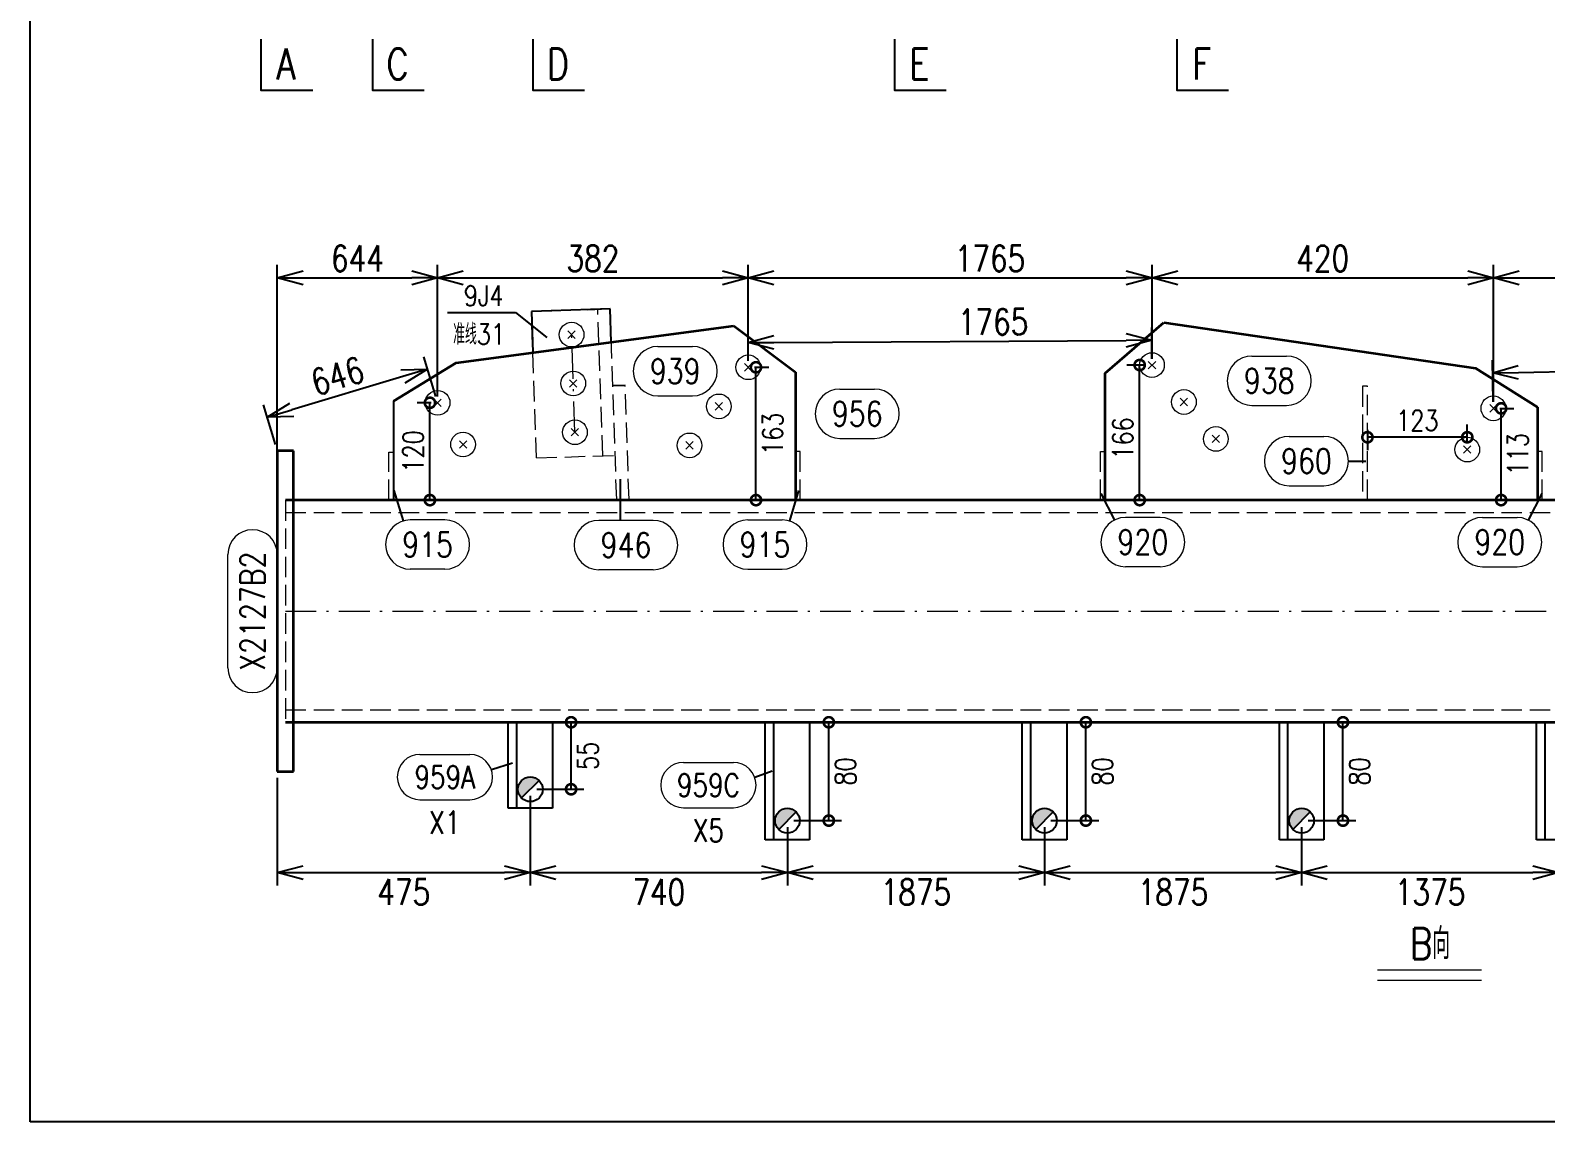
# Model space of a CAD drawing. Extents: x 1310 to 15542, y -76 to 8381.
# Drawn here: x 1516.4 to 1663.8, y 183.9 to 290 of the extents above; entities that cross this region are included whole.
import ezdxf
from ezdxf.enums import TextEntityAlignment as Align

# ---------------------------------------------------------------- set-up
doc = ezdxf.new("R2010")
doc.units = 0
doc.header["$MEASUREMENT"] = 0
doc.linetypes.add('一点画线', pattern=[5.2, 3, -1, 0.2, -1])
doc.linetypes.add('虚线', pattern=[2.75, 2, -0.75])
doc.layers.get('0').update_dxf_attribs({"linetype": 'CONTINUOUS', "lineweight": 25})
doc.layers.get('Defpoints').update_dxf_attribs({"linetype": 'CONTINUOUS'})
doc.layers.add('4', color=7, linetype='CONTINUOUS', lineweight=25)
doc.layers.add('5', color=7, linetype='CONTINUOUS', lineweight=25)
doc.styles.add('DimFont', font='simplex.shx', dxfattribs={"width": 0.8, "bigfont": 'gbhzfs.shx'})
doc.styles.get("Standard").update_dxf_attribs({"font": 'simplex.shx', "width": 0.7, "height": 3, "bigfont": 'gbhzfs.shx'})
doc.dimstyles.new('DHDxfDimStyleOpen30', dxfattribs={"dimtxt": 2.5, "dimasz": 2.5, "dimexe": 1.25, "dimexo": 0.625, "dimtad": 2, "dimtxsty": 'DimFont', "dimblk": 'OPEN30', "dimblk1": 'OPEN30', "dimblk2": 'OPEN30', "dimcen": 2.5, "dimadec": 0, "dimazin": 0, "dimtfac": 1, "dimtmove": 0, "dimatfit": 3, "dimfxl": 0, "dimarcsym": 0})

# ---------------------------------------------------------------- blocks, each defined once
blk = doc.blocks.new('板孔21.5')
at = {"layer": '5', "color": 7, "linetype": 'Continuous', "lineweight": 13}
for p, q in [((-0.3, -0.3), (0.3, 0.3)), ((0.3, -0.3), (-0.3, 0.3))]:
    blk.add_line(p, q, dxfattribs=at)
blk.add_circle((0, 0), 1, dxfattribs=at)
blk = doc.blocks.new('_OPEN30')
at = {"color": 0, "linetype": 'ByBlock', "lineweight": -2}
for p, q in [((-1, 0.268), (0, 0)), ((0, 0), (-1, -0.268)), ((0, 0), (-1, 0))]:
    blk.add_line(p, q, dxfattribs=at)
blk = doc.blocks.new('*D264')
at = {"layer": '5', "color": 96, "linetype": 'Continuous', "lineweight": -2}
for p, q in [((1555.85, 254.35), (1554.69, 258.21)), ((1552.66, 256.3), (1541.85, 253.06)), ((1540.26, 249.68), (1539.1, 253.54))]:
    blk.add_line(p, q, dxfattribs=at)
at = {"layer": 'Defpoints', "color": 0, "linetype": 'Continuous'}
for p in [(1556.03, 253.75), (1539.46, 252.34), (1540.44, 249.08)]:
    blk.add_point(p, dxfattribs=at)
at = {"layer": '5', "color": 96, "linetype": 'Continuous', "lineweight": -2, "xscale": 2.5, "yscale": 2.5, "zscale": 2.5}
for p, rotation in [((1555.05, 257.02), 16.68060001157483), ((1539.46, 252.34), 196.6806000115748)]:
    blk.add_blockref('_OPEN30', p, dxfattribs=dict(at, rotation=rotation))
at = {"layer": '5', "color": 96, "linetype": 'Continuous', "lineweight": 18, "insert": (1546.29, 256.35), "char_height": 2.5, "attachment_point": 5, "rotation": 16.6806, "line_spacing_factor": 0.6, "style": 'DimFont'}
blk.add_mtext('646', dxfattribs=at)
blk = doc.blocks.new('_DotSmall')
at = {"color": 0, "linetype": 'ByBlock', "const_width": 0.5}
blk.add_lwpolyline([(-0.0625, 0, 1), (0.0625, 0, 1)], format="xyb", close=True, dxfattribs=at)
blk = doc.blocks.new('*D265')
at = {"layer": '5', "color": 6, "linetype": 'Continuous', "lineweight": -2}
for p, q in [((1555.41, 253.75), (1554.03, 253.75)), ((1555.28, 244.29), (1555.28, 253.75)), ((1555.41, 244.29), (1554.03, 244.29))]:
    blk.add_line(p, q, dxfattribs=at)
at = {"layer": 'Defpoints', "color": 0, "linetype": 'Continuous'}
for p in [(1555.28, 253.75), (1556.03, 253.75), (1556.03, 244.29)]:
    blk.add_point(p, dxfattribs=at)
at = {"layer": '5', "color": 6, "linetype": 'Continuous', "lineweight": -2, "xscale": 2, "yscale": 2, "zscale": 2}
for p, rotation in [((1555.28, 253.75), 90), ((1555.28, 244.29), 270)]:
    blk.add_blockref('_DotSmall', p, dxfattribs=dict(at, rotation=rotation))
at = {"layer": '5', "color": 6, "linetype": 'Continuous', "lineweight": 18, "insert": (1553.66, 249.02), "char_height": 2, "attachment_point": 5, "rotation": 90, "line_spacing_factor": 0.6, "style": 'DimFont'}
blk.add_mtext('120', dxfattribs=at)
blk = doc.blocks.new('*D266')
at = {"layer": '5', "color": 6, "linetype": 'Continuous', "lineweight": -2}
for p, q in [((1586.86, 257.2), (1588.24, 257.2)), ((1586.99, 244.29), (1586.99, 257.2)), ((1586.86, 244.29), (1588.24, 244.29))]:
    blk.add_line(p, q, dxfattribs=at)
at = {"layer": 'Defpoints', "color": 0, "linetype": 'Continuous'}
for p in [(1586.24, 257.2), (1586.99, 257.2), (1586.24, 244.29)]:
    blk.add_point(p, dxfattribs=at)
at = {"layer": '5', "color": 6, "linetype": 'Continuous', "lineweight": -2, "xscale": 2, "yscale": 2, "zscale": 2}
for p, rotation in [((1586.99, 257.2), 90), ((1586.99, 244.29), 270)]:
    blk.add_blockref('_DotSmall', p, dxfattribs=dict(at, rotation=rotation))
at = {"layer": '5', "color": 6, "linetype": 'Continuous', "lineweight": 18, "insert": (1588.61, 250.74), "char_height": 2, "attachment_point": 5, "rotation": 90, "line_spacing_factor": 0.6, "style": 'DimFont'}
blk.add_mtext('163', dxfattribs=at)
blk = doc.blocks.new('*D267')
at = {"layer": '5', "color": 6, "linetype": 'Continuous', "lineweight": -2}
for p, q in [((1624.87, 257.42), (1623.05, 257.42)), ((1624.3, 244.29), (1624.3, 257.42)), ((1624.87, 244.29), (1623.05, 244.29))]:
    blk.add_line(p, q, dxfattribs=at)
at = {"layer": 'Defpoints', "color": 0, "linetype": 'Continuous'}
for p in [(1624.3, 257.42), (1625.5, 257.42), (1625.5, 244.29)]:
    blk.add_point(p, dxfattribs=at)
at = {"layer": '5', "color": 6, "linetype": 'Continuous', "lineweight": -2, "xscale": 2, "yscale": 2, "zscale": 2}
for p, rotation in [((1624.3, 257.42), 90), ((1624.3, 244.29), 270)]:
    blk.add_blockref('_DotSmall', p, dxfattribs=dict(at, rotation=rotation))
at = {"layer": '5', "color": 6, "linetype": 'Continuous', "lineweight": 18, "insert": (1622.67, 250.29), "char_height": 2, "attachment_point": 5, "rotation": 90, "line_spacing_factor": 0.6, "style": 'DimFont'}
blk.add_mtext('166', dxfattribs=at)
blk = doc.blocks.new('*D268')
at = {"layer": '5', "color": 6, "linetype": 'Continuous', "lineweight": -2}
for p, q in [((1659.32, 253.21), (1660.7, 253.21)), ((1659.45, 244.29), (1659.45, 253.21)), ((1659.32, 244.29), (1660.7, 244.29))]:
    blk.add_line(p, q, dxfattribs=at)
at = {"layer": 'Defpoints', "color": 0, "linetype": 'Continuous'}
for p in [(1658.7, 253.21), (1659.45, 253.21), (1658.7, 244.29)]:
    blk.add_point(p, dxfattribs=at)
at = {"layer": '5', "color": 6, "linetype": 'Continuous', "lineweight": -2, "xscale": 2, "yscale": 2, "zscale": 2}
for p, rotation in [((1659.45, 253.21), 90), ((1659.45, 244.29), 270)]:
    blk.add_blockref('_DotSmall', p, dxfattribs=dict(at, rotation=rotation))
at = {"layer": '5', "color": 6, "linetype": 'Continuous', "lineweight": 18, "insert": (1661.07, 248.75), "char_height": 2, "attachment_point": 5, "rotation": 90, "line_spacing_factor": 0.6, "style": 'DimFont'}
blk.add_mtext('113', dxfattribs=at)
blk = doc.blocks.new('*D273')
at = {"layer": '5', "color": 96, "linetype": 'Continuous', "lineweight": -2}
for p, q in [((1586.23, 257.82), (1586.22, 260.86)), ((1625.49, 258.04), (1625.48, 261.08)), ((1588.72, 259.62), (1622.98, 259.81))]:
    blk.add_line(p, q, dxfattribs=at)
at = {"layer": 'Defpoints', "color": 0, "linetype": 'Continuous'}
for p in [(1625.48, 259.83), (1586.24, 257.2), (1625.5, 257.42)]:
    blk.add_point(p, dxfattribs=at)
at = {"layer": '5', "color": 96, "linetype": 'Continuous', "lineweight": -2, "xscale": 2.5, "yscale": 2.5, "zscale": 2.5}
for p, rotation in [((1586.22, 259.61), 180.3192715581761), ((1625.48, 259.83), 0.319271558176073)]:
    blk.add_blockref('_OPEN30', p, dxfattribs=dict(at, rotation=rotation))
at = {"layer": '5', "color": 96, "linetype": 'Continuous', "lineweight": 18, "insert": (1610.04, 261.61), "char_height": 2.5, "attachment_point": 5, "rotation": 0.3193, "line_spacing_factor": 0.6, "style": 'DimFont'}
blk.add_mtext('1765', dxfattribs=at)
blk = doc.blocks.new('*D274')
at = {"layer": '5', "color": 96, "linetype": 'Continuous', "lineweight": -2}
for p, q in [((1658.68, 253.84), (1658.6, 257.91)), ((1677.79, 254.21), (1677.71, 258.28)), ((1661.13, 256.71), (1675.23, 256.99))]:
    blk.add_line(p, q, dxfattribs=at)
at = {"layer": 'Defpoints', "color": 0, "linetype": 'Continuous'}
for p in [(1677.73, 257.03), (1677.8, 253.59), (1658.7, 253.21)]:
    blk.add_point(p, dxfattribs=at)
at = {"layer": '5', "color": 96, "linetype": 'Continuous', "lineweight": -2, "xscale": 2.5, "yscale": 2.5, "zscale": 2.5}
for p, rotation in [((1658.63, 256.66), 181.124937257589), ((1677.73, 257.03), 1.124937257589026)]:
    blk.add_blockref('_OPEN30', p, dxfattribs=dict(at, rotation=rotation))
at = {"layer": '5', "color": 96, "linetype": 'Continuous', "lineweight": 18, "insert": (1668.05, 258.72), "char_height": 2.5, "attachment_point": 5, "rotation": 1.1249, "line_spacing_factor": 0.6, "style": 'DimFont'}
blk.add_mtext('1658', dxfattribs=at)
blk = doc.blocks.new('*D276')
at = {"layer": '5', "color": 7, "linetype": 'Continuous', "lineweight": -2}
for p, q in [((1540.44, 234.11), (1540.44, 267.15)), ((1556.03, 254.37), (1556.03, 267.15)), ((1542.94, 265.9), (1553.53, 265.9))]:
    blk.add_line(p, q, dxfattribs=at)
at = {"layer": 'Defpoints', "color": 0, "linetype": 'Continuous'}
for p in [(1556.03, 265.9), (1556.03, 253.75), (1540.44, 233.49)]:
    blk.add_point(p, dxfattribs=at)
at = {"layer": '5', "color": 7, "linetype": 'Continuous', "lineweight": -2, "xscale": 2.5, "yscale": 2.5, "zscale": 2.5, "rotation": 180}
blk.add_blockref('_OPEN30', (1540.44, 265.9), dxfattribs=at)
at = {"layer": '5', "color": 7, "linetype": 'Continuous', "lineweight": -2, "xscale": 2.5, "yscale": 2.5, "zscale": 2.5}
blk.add_blockref('_OPEN30', (1556.03, 265.9), dxfattribs=at)
at = {"layer": '5', "color": 7, "linetype": 'Continuous', "lineweight": 18, "insert": (1548.23, 267.78), "char_height": 2.5, "attachment_point": 5, "line_spacing_factor": 0.6, "style": 'DimFont'}
blk.add_mtext('644', dxfattribs=at)
blk = doc.blocks.new('*D277')
at = {"layer": '5', "color": 7, "linetype": 'Continuous', "lineweight": -2}
for p, q in [((1556.03, 254.37), (1556.03, 267.15)), ((1586.24, 257.82), (1586.24, 267.15)), ((1558.53, 265.9), (1583.74, 265.9))]:
    blk.add_line(p, q, dxfattribs=at)
at = {"layer": 'Defpoints', "color": 0, "linetype": 'Continuous'}
for p in [(1586.24, 265.9), (1586.24, 257.2), (1556.03, 253.75)]:
    blk.add_point(p, dxfattribs=at)
at = {"layer": '5', "color": 7, "linetype": 'Continuous', "lineweight": -2, "xscale": 2.5, "yscale": 2.5, "zscale": 2.5, "rotation": 180}
blk.add_blockref('_OPEN30', (1556.03, 265.9), dxfattribs=at)
at = {"layer": '5', "color": 7, "linetype": 'Continuous', "lineweight": -2, "xscale": 2.5, "yscale": 2.5, "zscale": 2.5}
blk.add_blockref('_OPEN30', (1586.24, 265.9), dxfattribs=at)
at = {"layer": '5', "color": 7, "linetype": 'Continuous', "lineweight": 18, "insert": (1571.13, 267.78), "char_height": 2.5, "attachment_point": 5, "line_spacing_factor": 0.6, "style": 'DimFont'}
blk.add_mtext('382', dxfattribs=at)
blk = doc.blocks.new('*D278')
at = {"layer": '5', "color": 7, "linetype": 'Continuous', "lineweight": -2}
for p, q in [((1586.24, 257.82), (1586.24, 267.15)), ((1625.5, 258.04), (1625.5, 267.15)), ((1588.74, 265.9), (1623, 265.9))]:
    blk.add_line(p, q, dxfattribs=at)
at = {"layer": 'Defpoints', "color": 0, "linetype": 'Continuous'}
for p in [(1625.5, 265.9), (1586.24, 257.2), (1625.5, 257.42)]:
    blk.add_point(p, dxfattribs=at)
at = {"layer": '5', "color": 7, "linetype": 'Continuous', "lineweight": -2, "xscale": 2.5, "yscale": 2.5, "zscale": 2.5, "rotation": 180}
blk.add_blockref('_OPEN30', (1586.24, 265.9), dxfattribs=at)
at = {"layer": '5', "color": 7, "linetype": 'Continuous', "lineweight": -2, "xscale": 2.5, "yscale": 2.5, "zscale": 2.5}
blk.add_blockref('_OPEN30', (1625.5, 265.9), dxfattribs=at)
at = {"layer": '5', "color": 7, "linetype": 'Continuous', "lineweight": 18, "insert": (1609.74, 267.78), "char_height": 2.5, "attachment_point": 5, "line_spacing_factor": 0.6, "style": 'DimFont'}
blk.add_mtext('1765', dxfattribs=at)
blk = doc.blocks.new('*D279')
at = {"layer": '5', "color": 7, "linetype": 'Continuous', "lineweight": -2}
for p, q in [((1625.5, 258.04), (1625.5, 267.15)), ((1658.7, 253.84), (1658.7, 267.15)), ((1628, 265.9), (1656.2, 265.9))]:
    blk.add_line(p, q, dxfattribs=at)
at = {"layer": 'Defpoints', "color": 0, "linetype": 'Continuous'}
for p in [(1658.7, 265.9), (1625.5, 257.42), (1658.7, 253.21)]:
    blk.add_point(p, dxfattribs=at)
at = {"layer": '5', "color": 7, "linetype": 'Continuous', "lineweight": -2, "xscale": 2.5, "yscale": 2.5, "zscale": 2.5, "rotation": 180}
blk.add_blockref('_OPEN30', (1625.5, 265.9), dxfattribs=at)
at = {"layer": '5', "color": 7, "linetype": 'Continuous', "lineweight": -2, "xscale": 2.5, "yscale": 2.5, "zscale": 2.5}
blk.add_blockref('_OPEN30', (1658.7, 265.9), dxfattribs=at)
at = {"layer": '5', "color": 7, "linetype": 'Continuous', "lineweight": 18, "insert": (1642.1, 267.78), "char_height": 2.5, "attachment_point": 5, "line_spacing_factor": 0.6, "style": 'DimFont'}
blk.add_mtext('420', dxfattribs=at)
blk = doc.blocks.new('*D280')
at = {"layer": '5', "color": 7, "linetype": 'Continuous', "lineweight": -2}
for p, q in [((1658.7, 253.84), (1658.7, 267.15)), ((1677.8, 254.21), (1677.8, 267.15)), ((1661.2, 265.9), (1675.3, 265.9))]:
    blk.add_line(p, q, dxfattribs=at)
at = {"layer": 'Defpoints', "color": 0, "linetype": 'Continuous'}
for p in [(1677.8, 265.9), (1677.8, 253.59), (1658.7, 253.21)]:
    blk.add_point(p, dxfattribs=at)
at = {"layer": '5', "color": 7, "linetype": 'Continuous', "lineweight": -2, "xscale": 2.5, "yscale": 2.5, "zscale": 2.5, "rotation": 180}
blk.add_blockref('_OPEN30', (1658.7, 265.9), dxfattribs=at)
at = {"layer": '5', "color": 7, "linetype": 'Continuous', "lineweight": -2, "xscale": 2.5, "yscale": 2.5, "zscale": 2.5}
blk.add_blockref('_OPEN30', (1677.8, 265.9), dxfattribs=at)
at = {"layer": '5', "color": 7, "linetype": 'Continuous', "lineweight": 18, "insert": (1668.25, 267.78), "char_height": 2.5, "attachment_point": 5, "line_spacing_factor": 0.6, "style": 'DimFont'}
blk.add_mtext('1658', dxfattribs=at)
blk = doc.blocks.new('*D286')
at = {"layer": '5', "color": 6, "linetype": 'Continuous', "lineweight": -2}
for p, q in [((1646.45, 251.13), (1646.45, 249.15)), ((1656.16, 249.82), (1656.16, 251.65)), ((1656.16, 250.4), (1646.45, 250.4))]:
    blk.add_line(p, q, dxfattribs=at)
at = {"layer": 'Defpoints', "color": 0, "linetype": 'Continuous'}
for p in [(1646.45, 251.76), (1646.45, 250.4), (1656.16, 249.2)]:
    blk.add_point(p, dxfattribs=at)
at = {"layer": '5', "color": 6, "linetype": 'Continuous', "lineweight": -2, "xscale": 2, "yscale": 2, "zscale": 2, "rotation": 180}
blk.add_blockref('_DotSmall', (1646.45, 250.4), dxfattribs=at)
at = {"layer": '5', "color": 6, "linetype": 'Continuous', "lineweight": -2, "xscale": 2, "yscale": 2, "zscale": 2}
blk.add_blockref('_DotSmall', (1656.16, 250.4), dxfattribs=at)
at = {"layer": '5', "color": 6, "linetype": 'Continuous', "lineweight": 18, "insert": (1651.3, 252.02), "char_height": 2, "attachment_point": 5, "line_spacing_factor": 0.6, "style": 'DimFont'}
blk.add_mtext('123', dxfattribs=at)
blk = doc.blocks.new('*D328')
at = {"layer": '5', "color": 6, "linetype": 'Continuous', "lineweight": -2}
for p, q in [((1567.83, 222.69), (1570.26, 222.69)), ((1569.01, 216.18), (1569.01, 222.69)), ((1565.67, 216.18), (1570.26, 216.18))]:
    blk.add_line(p, q, dxfattribs=at)
at = {"layer": 'Defpoints', "color": 0, "linetype": 'Continuous'}
for p in [(1567.2, 222.69), (1569.01, 222.69), (1565.04, 216.18)]:
    blk.add_point(p, dxfattribs=at)
at = {"layer": '5', "color": 6, "linetype": 'Continuous', "lineweight": -2, "xscale": 2, "yscale": 2, "zscale": 2}
for p, rotation in [((1569.01, 222.69), 90), ((1569.01, 216.18), 270)]:
    blk.add_blockref('_DotSmall', p, dxfattribs=dict(at, rotation=rotation))
at = {"layer": '5', "color": 6, "linetype": 'Continuous', "lineweight": 18, "insert": (1570.64, 219.43), "char_height": 2, "attachment_point": 5, "rotation": 90, "style": 'DimFont'}
blk.add_mtext('55', dxfattribs=at)
blk = doc.blocks.new('*D329')
at = {"color": 0, "linetype": 'Continuous', "lineweight": -2}
for p, q in [((1540.44, 217.28), (1540.44, 206.82)), ((1565.04, 215.55), (1565.04, 206.82)), ((1542.94, 208.07), (1562.54, 208.07))]:
    blk.add_line(p, q, dxfattribs=at)
at = {"layer": 'Defpoints', "color": 0, "linetype": 'Continuous'}
for p in [(1540.44, 217.9), (1565.04, 216.18), (1565.04, 208.07)]:
    blk.add_point(p, dxfattribs=at)
at = {"color": 0, "linetype": 'Continuous', "lineweight": -2, "xscale": 2.5, "yscale": 2.5, "zscale": 2.5, "rotation": 180}
blk.add_blockref('_OPEN30', (1540.44, 208.07), dxfattribs=at)
at = {"color": 0, "linetype": 'Continuous', "lineweight": -2, "xscale": 2.5, "yscale": 2.5, "zscale": 2.5}
blk.add_blockref('_OPEN30', (1565.04, 208.07), dxfattribs=at)
at = {"color": 0, "linetype": 'Continuous', "insert": (1552.74, 206.19), "char_height": 2.5, "attachment_point": 5, "style": 'DimFont'}
blk.add_mtext('475', dxfattribs=at)
blk = doc.blocks.new('*D330')
at = {"color": 0, "linetype": 'Continuous', "lineweight": -2}
for p, q in [((1565.04, 215.55), (1565.04, 206.82)), ((1590.04, 212.5), (1590.04, 206.82)), ((1567.54, 208.07), (1587.54, 208.07))]:
    blk.add_line(p, q, dxfattribs=at)
at = {"layer": 'Defpoints', "color": 0, "linetype": 'Continuous'}
for p in [(1565.04, 216.18), (1590.04, 213.13), (1590.04, 208.07)]:
    blk.add_point(p, dxfattribs=at)
at = {"color": 0, "linetype": 'Continuous', "lineweight": -2, "xscale": 2.5, "yscale": 2.5, "zscale": 2.5, "rotation": 180}
blk.add_blockref('_OPEN30', (1565.04, 208.07), dxfattribs=at)
at = {"color": 0, "linetype": 'Continuous', "lineweight": -2, "xscale": 2.5, "yscale": 2.5, "zscale": 2.5}
blk.add_blockref('_OPEN30', (1590.04, 208.07), dxfattribs=at)
at = {"color": 0, "linetype": 'Continuous', "insert": (1577.54, 206.19), "char_height": 2.5, "attachment_point": 5, "style": 'DimFont'}
blk.add_mtext('740', dxfattribs=at)
blk = doc.blocks.new('*D331')
at = {"color": 0, "linetype": 'Continuous', "lineweight": -2}
for p, q in [((1590.04, 212.5), (1590.04, 206.82)), ((1615.04, 212.5), (1615.04, 206.82)), ((1592.54, 208.07), (1612.54, 208.07))]:
    blk.add_line(p, q, dxfattribs=at)
at = {"layer": 'Defpoints', "color": 0, "linetype": 'Continuous'}
for p in [(1590.04, 213.13), (1615.04, 213.13), (1615.04, 208.07)]:
    blk.add_point(p, dxfattribs=at)
at = {"color": 0, "linetype": 'Continuous', "lineweight": -2, "xscale": 2.5, "yscale": 2.5, "zscale": 2.5, "rotation": 180}
blk.add_blockref('_OPEN30', (1590.04, 208.07), dxfattribs=at)
at = {"color": 0, "linetype": 'Continuous', "lineweight": -2, "xscale": 2.5, "yscale": 2.5, "zscale": 2.5}
blk.add_blockref('_OPEN30', (1615.04, 208.07), dxfattribs=at)
at = {"color": 0, "linetype": 'Continuous', "insert": (1602.54, 206.19), "char_height": 2.5, "attachment_point": 5, "style": 'DimFont'}
blk.add_mtext('1875', dxfattribs=at)
blk = doc.blocks.new('*D332')
at = {"color": 0, "linetype": 'Continuous', "lineweight": -2}
for p, q in [((1615.04, 212.5), (1615.04, 206.82)), ((1640.04, 212.5), (1640.04, 206.82)), ((1617.54, 208.07), (1637.54, 208.07))]:
    blk.add_line(p, q, dxfattribs=at)
at = {"layer": 'Defpoints', "color": 0, "linetype": 'Continuous'}
for p in [(1615.04, 213.13), (1640.04, 213.13), (1640.04, 208.07)]:
    blk.add_point(p, dxfattribs=at)
at = {"color": 0, "linetype": 'Continuous', "lineweight": -2, "xscale": 2.5, "yscale": 2.5, "zscale": 2.5, "rotation": 180}
blk.add_blockref('_OPEN30', (1615.04, 208.07), dxfattribs=at)
at = {"color": 0, "linetype": 'Continuous', "lineweight": -2, "xscale": 2.5, "yscale": 2.5, "zscale": 2.5}
blk.add_blockref('_OPEN30', (1640.04, 208.07), dxfattribs=at)
at = {"color": 0, "linetype": 'Continuous', "insert": (1627.54, 206.19), "char_height": 2.5, "attachment_point": 5, "style": 'DimFont'}
blk.add_mtext('1875', dxfattribs=at)
blk = doc.blocks.new('*D333')
at = {"color": 0, "linetype": 'Continuous', "lineweight": -2}
for p, q in [((1640.04, 212.5), (1640.04, 206.82)), ((1665.04, 212.5), (1665.04, 206.82)), ((1642.54, 208.07), (1662.54, 208.07))]:
    blk.add_line(p, q, dxfattribs=at)
at = {"layer": 'Defpoints', "color": 0, "linetype": 'Continuous'}
for p in [(1640.04, 213.13), (1665.04, 213.13), (1665.04, 208.07)]:
    blk.add_point(p, dxfattribs=at)
at = {"color": 0, "linetype": 'Continuous', "lineweight": -2, "xscale": 2.5, "yscale": 2.5, "zscale": 2.5, "rotation": 180}
blk.add_blockref('_OPEN30', (1640.04, 208.07), dxfattribs=at)
at = {"color": 0, "linetype": 'Continuous', "lineweight": -2, "xscale": 2.5, "yscale": 2.5, "zscale": 2.5}
blk.add_blockref('_OPEN30', (1665.04, 208.07), dxfattribs=at)
at = {"color": 0, "linetype": 'Continuous', "insert": (1652.54, 206.19), "char_height": 2.5, "attachment_point": 5, "style": 'DimFont'}
blk.add_mtext('1375', dxfattribs=at)
blk = doc.blocks.new('*D334')
at = {"layer": '5', "color": 6, "linetype": 'Continuous', "lineweight": -2}
for p, q in [((1617.83, 222.69), (1620.32, 222.69)), ((1619.07, 213.13), (1619.07, 222.69)), ((1615.67, 213.13), (1620.32, 213.13))]:
    blk.add_line(p, q, dxfattribs=at)
at = {"layer": 'Defpoints', "color": 0, "linetype": 'Continuous'}
for p in [(1617.2, 222.69), (1619.07, 222.69), (1615.04, 213.13)]:
    blk.add_point(p, dxfattribs=at)
at = {"layer": '5', "color": 6, "linetype": 'Continuous', "lineweight": -2, "xscale": 2, "yscale": 2, "zscale": 2}
for p, rotation in [((1619.07, 222.69), 90), ((1619.07, 213.13), 270)]:
    blk.add_blockref('_DotSmall', p, dxfattribs=dict(at, rotation=rotation))
at = {"layer": '5', "color": 6, "linetype": 'Continuous', "lineweight": 18, "insert": (1620.69, 217.91), "char_height": 2, "attachment_point": 5, "rotation": 90, "style": 'DimFont'}
blk.add_mtext('80', dxfattribs=at)
blk = doc.blocks.new('*D335')
at = {"layer": '5', "color": 6, "linetype": 'Continuous', "lineweight": -2}
for p, q in [((1592.83, 222.69), (1595.32, 222.69)), ((1594.07, 213.13), (1594.07, 222.69)), ((1590.67, 213.13), (1595.32, 213.13))]:
    blk.add_line(p, q, dxfattribs=at)
at = {"layer": 'Defpoints', "color": 0, "linetype": 'Continuous'}
for p in [(1592.2, 222.69), (1594.07, 222.69), (1590.04, 213.13)]:
    blk.add_point(p, dxfattribs=at)
at = {"layer": '5', "color": 6, "linetype": 'Continuous', "lineweight": -2, "xscale": 2, "yscale": 2, "zscale": 2}
for p, rotation in [((1594.07, 222.69), 90), ((1594.07, 213.13), 270)]:
    blk.add_blockref('_DotSmall', p, dxfattribs=dict(at, rotation=rotation))
at = {"layer": '5', "color": 6, "linetype": 'Continuous', "lineweight": 18, "insert": (1595.69, 217.91), "char_height": 2, "attachment_point": 5, "rotation": 90, "style": 'DimFont'}
blk.add_mtext('80', dxfattribs=at)
blk = doc.blocks.new('*D336')
at = {"layer": '5', "color": 6, "linetype": 'Continuous', "lineweight": -2}
for p, q in [((1642.83, 222.69), (1645.32, 222.69)), ((1644.07, 213.13), (1644.07, 222.69)), ((1640.67, 213.13), (1645.32, 213.13))]:
    blk.add_line(p, q, dxfattribs=at)
at = {"layer": 'Defpoints', "color": 0, "linetype": 'Continuous'}
for p in [(1642.2, 222.69), (1644.07, 222.69), (1640.04, 213.13)]:
    blk.add_point(p, dxfattribs=at)
at = {"layer": '5', "color": 6, "linetype": 'Continuous', "lineweight": -2, "xscale": 2, "yscale": 2, "zscale": 2}
for p, rotation in [((1644.07, 222.69), 90), ((1644.07, 213.13), 270)]:
    blk.add_blockref('_DotSmall', p, dxfattribs=dict(at, rotation=rotation))
at = {"layer": '5', "color": 6, "linetype": 'Continuous', "lineweight": 18, "insert": (1645.69, 217.91), "char_height": 2, "attachment_point": 5, "rotation": 90, "style": 'DimFont'}
blk.add_mtext('80', dxfattribs=at)
blk = doc.blocks.new('CTDHK')
at = {"color": 0, "linetype": 'Continuous'}
for p, q in [((0, 0), (0, 210)), ((297, 0), (0, 0))]:
    blk.add_line(p, q, dxfattribs=at)

msp = doc.modelspace()

# ---------------------------------------------------------------- hatches: boundary and pattern name
for points in [[(1565.894, 217.027, 0.6681786), (1563.844, 216.178, 0.1989124), (1564.196, 215.329)], [(1590.894, 213.975, 0.6681786), (1588.844, 213.126, 0.1989124), (1589.196, 212.277)], [(1615.894, 213.975, 0.6681786), (1613.844, 213.126, 0.1989124), (1614.196, 212.277)], [(1640.894, 213.975, 0.6681786), (1638.844, 213.126, 0.1989124), (1639.196, 212.277)]]:
    msp.add_hatch(color=256).paths.add_polyline_path(points)

# ---------------------------------------------------------------- linework, layer by layer
at = {"color": 4, "linetype": 'Continuous'}
for p, q in [((1556.997, 262.525), (1563.603, 262.525)), ((1563.603, 262.525), (1566.65, 260.111))]:
    msp.add_line(p, q, dxfattribs=at)
at = {"color": 0, "linetype": 'Continuous'}
for p, q in [((1572.807, 262.877), (1565.152, 262.615)), ((1565.152, 262.615), (1565.289, 258.627)), ((1572.917, 259.646), (1572.807, 262.877)), ((1574.262, 255.443), (1573.063, 255.402)), ((1551.756, 253.921), (1551.756, 244.29)), ((1644.599, 248.087), (1646.287, 248.087)), ((1573.777, 246.316), (1573.777, 242.323)), ((1551.787, 245.222), (1552.681, 242.268)), ((1591.132, 245.222), (1590.238, 242.268)), ((1620.512, 244.935), (1621.837, 242.344)), ((1663.415, 244.935), (1662.091, 242.344)), ((1563.304, 218.723), (1561.257, 218.052)), ((1588.553, 217.926), (1586.864, 217.324))]:
    msp.add_line(p, q, dxfattribs=at)
for p, q in [((1562.883, 222.69), (1567.203, 222.69)), ((1562.883, 214.327), (1562.883, 222.69)), ((1563.723, 214.327), (1563.723, 222.69)), ((1567.203, 222.69), (1567.203, 214.327)), ((1587.883, 222.69), (1592.203, 222.69)), ((1587.883, 211.275), (1587.883, 222.69)), ((1588.723, 211.275), (1588.723, 222.69)), ((1592.203, 222.69), (1592.203, 211.275)), ((1612.883, 222.69), (1617.203, 222.69)), ((1612.883, 211.275), (1612.883, 222.69)), ((1613.723, 211.275), (1613.723, 222.69)), ((1617.203, 222.69), (1617.203, 211.275)), ((1637.883, 222.69), (1642.203, 222.69)), ((1637.883, 211.275), (1637.883, 222.69)), ((1638.723, 211.275), (1638.723, 222.69)), ((1642.203, 222.69), (1642.203, 211.275)), ((1662.883, 222.69), (1667.203, 222.69)), ((1662.883, 211.275), (1662.883, 222.69)), ((1663.723, 211.275), (1663.723, 222.69)), ((1565.894, 217.027), (1564.196, 215.329)), ((1567.203, 214.327), (1562.883, 214.327)), ((1590.894, 213.975), (1589.196, 212.277)), ((1615.894, 213.975), (1614.196, 212.277)), ((1640.894, 213.975), (1639.196, 212.277)), ((1592.203, 211.275), (1587.883, 211.275)), ((1617.203, 211.275), (1612.883, 211.275)), ((1642.203, 211.275), (1637.883, 211.275)), ((1667.203, 211.275), (1662.883, 211.275))]:
    msp.add_line(p, q)
at = {"color": 2, "linetype": 'Continuous'}
for points in [[(1543.887, 284.101), (1538.887, 284.101), (1538.887, 289.101)], [(1554.728, 284.101), (1549.728, 284.101), (1549.728, 289.101)], [(1570.329, 284.101), (1565.329, 284.101), (1565.329, 289.101)], [(1605.479, 284.101), (1600.479, 284.101), (1600.479, 289.101)], [(1632.944, 284.101), (1627.944, 284.101), (1627.944, 289.101)]]:
    msp.add_lwpolyline(points, dxfattribs=at)
for centre in [(1565.045, 216.178), (1590.045, 213.126), (1615.045, 213.126), (1640.045, 213.126)]:
    msp.add_circle(centre, 1.201)
at = {"layer": '4', "color": 1, "linetype": 'Continuous', "lineweight": 18}
msp.add_lwpolyline([(1516.422, 393.861), (1516.422, 183.861), (1813.422, 183.861), (1813.422, 393.861)], close=True, dxfattribs=at)
at = {"layer": '5', "color": 7, "linetype": '虚线', "lineweight": 18}
for p, q in [((1565.152, 262.615), (1572.807, 262.877)), ((1565.64, 248.385), (1565.152, 262.615)), ((1572.095, 248.606), (1571.607, 262.836)), ((1573.443, 244.31), (1572.807, 262.877)), ((1574.642, 244.352), (1574.262, 255.443)), ((1646.449, 255.365), (1645.975, 255.365)), ((1645.975, 255.365), (1645.975, 244.29)), ((1646.449, 244.29), (1646.449, 255.365)), ((1551.281, 244.29), (1551.281, 248.944)), ((1551.281, 248.944), (1551.756, 248.944)), ((1551.756, 248.944), (1551.756, 244.29)), ((1565.64, 248.385), (1573.294, 248.647)), ((1591.3, 249.024), (1590.826, 249.024)), ((1590.826, 249.024), (1590.826, 244.29)), ((1591.3, 244.29), (1591.3, 249.024)), ((1620.478, 244.29), (1620.478, 249.024)), ((1620.478, 249.024), (1620.953, 249.024)), ((1620.953, 249.024), (1620.953, 244.29)), ((1663.449, 249.024), (1662.975, 249.024)), ((1662.975, 249.024), (1662.975, 244.29)), ((1663.449, 244.29), (1663.449, 249.024)), ((1541.227, 244.29), (1541.227, 222.69)), ((1541.227, 243.09), (1806.016, 243.09)), ((1541.227, 223.89), (1806.016, 223.89))]:
    msp.add_line(p, q, dxfattribs=at)
at = {"layer": '5', "color": 7, "linetype": 'Continuous', "lineweight": 35}
for p, q in [((1557.834, 257.631), (1584.82, 261.236)), ((1584.82, 261.236), (1590.826, 256.717)), ((1620.953, 256.623), (1626.636, 261.542)), ((1626.636, 261.542), (1656.958, 257.121)), ((1551.756, 253.921), (1557.834, 257.631)), ((1590.826, 256.717), (1590.826, 244.29)), ((1620.953, 244.29), (1620.953, 256.623)), ((1656.958, 257.121), (1662.975, 253.312)), ((1662.975, 253.312), (1662.975, 244.29)), ((1542.019, 249.077), (1540.436, 249.077)), ((1540.436, 249.077), (1540.436, 217.903)), ((1542.019, 217.903), (1542.019, 249.077)), ((1806.016, 244.29), (1541.227, 244.29)), ((1590.826, 244.29), (1552.093, 244.29)), ((1662.975, 244.29), (1620.953, 244.29)), ((1541.227, 222.69), (1806.016, 222.69)), ((1540.436, 217.903), (1542.019, 217.903))]:
    msp.add_line(p, q, dxfattribs=at)
at = {"layer": '5', "color": 1, "linetype": '一点画线', "lineweight": 18}
for p, q in [((1569.386, 250.886), (1569.061, 260.375)), ((1541.227, 233.49), (1806.016, 233.49))]:
    msp.add_line(p, q, dxfattribs=at)
at = {"layer": '5', "color": 1, "linetype": 'Continuous', "lineweight": 18}
for p, q in [((1577.456, 259.224), (1580.816, 259.224)), ((1635.223, 258.296), (1638.583, 258.296)), ((1595.156, 255.09), (1598.516, 255.09)), ((1577.456, 254.424), (1580.816, 254.424)), ((1635.223, 253.496), (1638.583, 253.496)), ((1595.156, 250.29), (1598.516, 250.29)), ((1638.839, 250.487), (1642.199, 250.487)), ((1638.839, 245.687), (1642.199, 245.687)), ((1556.736, 242.371), (1553.376, 242.371)), ((1576.988, 242.323), (1571.708, 242.323)), ((1586.183, 242.371), (1589.543, 242.371)), ((1626.289, 242.607), (1622.929, 242.607)), ((1657.638, 242.607), (1660.998, 242.607)), ((1535.636, 227.97), (1535.636, 239.01)), ((1540.436, 227.97), (1540.436, 239.01)), ((1556.736, 237.571), (1553.376, 237.571)), ((1576.988, 237.523), (1571.708, 237.523)), ((1586.183, 237.571), (1589.543, 237.571)), ((1626.289, 237.807), (1622.929, 237.807)), ((1657.638, 237.807), (1660.998, 237.807)), ((1554.311, 219.571), (1559.162, 219.571)), ((1579.936, 218.788), (1584.787, 218.788)), ((1554.311, 215.161), (1559.162, 215.161)), ((1579.936, 214.378), (1584.787, 214.378))]:
    msp.add_line(p, q, dxfattribs=at)
at = {"layer": '5', "color": 2, "linetype": 'Continuous', "lineweight": 18}
for p, q in [((1647.443, 198.617), (1657.55, 198.617)), ((1647.443, 197.617), (1657.55, 197.617))]:
    msp.add_line(p, q, dxfattribs=at)
at = {"layer": '5', "color": 1, "linetype": 'Continuous', "lineweight": 18}
for centre, radius, start, end in [((1577.456, 256.824), 2.4, 90, 270), ((1580.816, 256.824), 2.4, 270, 90), ((1635.223, 255.896), 2.4, 90, 270), ((1638.583, 255.896), 2.4, 270, 90), ((1595.156, 252.69), 2.4, 90, 270), ((1598.516, 252.69), 2.4, 270, 90), ((1638.839, 248.087), 2.4, 90, 270), ((1642.199, 248.087), 2.4, 270, 90), ((1553.376, 239.971), 2.4, 90, 270), ((1556.736, 239.971), 2.4, 270, 90), ((1571.708, 239.923), 2.4, 90, 270), ((1576.988, 239.923), 2.4, 270, 90), ((1586.183, 239.971), 2.4, 90, 270), ((1589.543, 239.971), 2.4, 270, 90), ((1622.929, 240.207), 2.4, 90, 270), ((1626.289, 240.207), 2.4, 270, 90), ((1657.638, 240.207), 2.4, 90, 270), ((1660.998, 240.207), 2.4, 270, 90), ((1538.036, 239.01), 2.4, 0, 180), ((1538.036, 227.97), 2.4, 180, 0), ((1554.311, 217.366), 2.205, 90, 270), ((1559.162, 217.366), 2.205, 270, 90), ((1579.936, 216.583), 2.205, 90, 270), ((1584.787, 216.583), 2.205, 270, 90)]:
    msp.add_arc(centre, radius, start, end, dxfattribs=at)

# ---------------------------------------------------------------- block references
at = {"color": 2, "linetype": 'Continuous'}
msp.add_blockref('CTDHK', (1516.422, 183.861), dxfattribs=at)
at = {"layer": '5', "color": 7, "linetype": 'Continuous', "lineweight": 35, "xscale": 1.200000000000728, "yscale": 1.199999999999818, "zscale": 1.2}
for p in [(1569.061, 260.375), (1586.237, 257.199), (1625.497, 257.417), (1569.223, 255.631), (1556.031, 253.75), (1628.605, 253.828), (1583.383, 253.405), (1658.697, 253.211), (1569.386, 250.886), (1558.505, 249.698), (1580.529, 249.612), (1631.712, 250.239), (1656.157, 249.2)]:
    msp.add_blockref('板孔21.5', p, dxfattribs=at)

# ---------------------------------------------------------------- texts
at = {"layer": '5', "color": 2, "linetype": 'Continuous', "lineweight": 18, "width": 0.8}
for s, p in [('A', (1541.293, 286.684)), ('C', (1552.134, 286.684)), ('D', (1567.735, 286.684)), ('E', (1602.885, 286.684)), ('F', (1630.349, 286.684)), ('B向', (1652.541, 201.171))]:
    msp.add_text(s, height=3, dxfattribs=at).set_placement(p, align=Align.MIDDLE_CENTER)
at = {"layer": '5', "color": 4, "linetype": 'Continuous', "lineweight": 18, "width": 0.8}
for s, p in [('9J4', (1560.503, 264.161)), ('准线31', (1560.062, 260.414))]:
    msp.add_text(s, height=2, dxfattribs=at).set_placement(p, align=Align.MIDDLE_CENTER)
at = {"layer": '5', "color": 1, "linetype": 'Continuous', "lineweight": 18, "width": 0.8}
for s, height, p in [('939', 2.4, (1579.136, 256.824)), ('938', 2.4, (1636.903, 255.896)), ('956', 2.4, (1596.836, 252.69)), ('960', 2.4, (1640.519, 248.087)), ('915', 2.4, (1555.056, 239.971)), ('946', 2.4, (1574.348, 239.923)), ('915', 2.4, (1587.863, 239.971)), ('920', 2.4, (1624.609, 240.207)), ('920', 2.4, (1659.318, 240.207)), ('959A', 2.205, (1556.736, 217.366)), ('959C', 2.205, (1582.362, 216.583)), ('X1', 2.205, (1556.736, 212.956)), ('X5', 2.205, (1582.362, 212.173))]:
    msp.add_text(s, height=height, dxfattribs=at).set_placement(p, align=Align.MIDDLE_CENTER)
msp.add_text('X2127B2', height=2.4, rotation=90, dxfattribs=at).set_placement((1538.036, 233.49), align=Align.MIDDLE_CENTER)

# ---------------------------------------------------------------- dimensions: what is measured, and where the dimension line sits
at = {"color": 0, "linetype": 'Continuous'}
dim = msp.add_linear_dim(base=(1565.045, 208.066), p1=(1540.436, 217.903), p2=(1565.045, 216.178), text='475', dimstyle='DHDxfDimStyleOpen30', dxfattribs=at)
dim.commit()
dim.dimension.update_dxf_attribs({"geometry": '*D329', "text_midpoint": (1552.74, 206.191)})
for base, p1, p2, text, picture, middle in [((1590.045, 208.066), (1565.045, 216.178), (1590.045, 213.126), '740', '*D330', (1577.545, 206.191)), ((1615.045, 208.066), (1590.045, 213.126), (1615.045, 213.126), '1875', '*D331', (1602.545, 206.191)), ((1640.045, 208.066), (1615.045, 213.126), (1640.045, 213.126), '1875', '*D332', (1627.545, 206.191)), ((1665.045, 208.066), (1640.045, 213.126), (1665.045, 213.126), '1375', '*D333', (1652.545, 206.191))]:
    dim = msp.add_linear_dim(base=base, p1=p1, p2=p2, text=text, dimstyle='DHDxfDimStyleOpen30', override={"dimtmove": 1}, dxfattribs=at)
    dim.commit()
    dim.dimension.update_dxf_attribs({"geometry": picture, "text_midpoint": middle})
at = {"layer": '5', "color": 7, "linetype": 'Continuous', "lineweight": 18}
for base, p1, p2, text, picture, middle in [((1556.031, 265.902), (1540.436, 233.49), (1556.031, 253.75), '644', '*D276', (1548.234, 265.902)), ((1586.237, 265.902), (1556.031, 253.75), (1586.237, 257.199), '382', '*D277', (1571.134, 265.902)), ((1625.497, 265.902), (1586.237, 257.199), (1625.497, 257.417), '1765', '*D278', (1609.74, 265.902)), ((1658.697, 265.902), (1625.497, 257.417), (1658.697, 253.211), '420', '*D279', (1642.097, 265.902)), ((1677.799, 265.902), (1658.697, 253.211), (1677.799, 253.586), '1658', '*D280', (1668.248, 265.902))]:
    dim = msp.add_linear_dim(base=base, p1=p1, p2=p2, text=text, dimstyle='DHDxfDimStyleOpen30', override={"dimtxt": 2.5, "dimclrd": 7, "dimclre": 7, "dimclrt": 7}, dxfattribs=at)
    dim.commit()
    dim.dimension.update_dxf_attribs({"geometry": picture, "text_midpoint": middle, "dimtype": 160})
at = {"layer": '5', "color": 96, "linetype": 'Continuous', "lineweight": 18}
for base, p1, p2, angle, text, picture, middle in [((1625.484, 259.826), (1586.237, 257.199), (1625.497, 257.417), 0.31927, '1765', '*D273', (1610.054, 259.74)), ((1677.731, 257.034), (1658.697, 253.211), (1677.799, 253.586), 1.12494, '1658', '*D274', (1668.089, 256.845)), ((1539.457, 252.344), (1556.031, 253.75), (1540.436, 249.077), 196.6806, '646', '*D264', (1546.832, 254.555))]:
    dim = msp.add_linear_dim(base=base, p1=p1, p2=p2, angle=angle, text=text, dimstyle='DHDxfDimStyleOpen30', override={"dimtxt": 2.5, "dimclrd": 96, "dimclre": 96, "dimclrt": 96}, dxfattribs=at)
    dim.commit()
    dim.dimension.update_dxf_attribs({"geometry": picture, "text_midpoint": middle, "dimtype": 161})
at = {"layer": '5', "color": 6, "linetype": 'Continuous', "lineweight": 18}
for base, p1, p2, text, picture, middle in [((1624.297, 257.417), (1625.497, 244.29), (1625.497, 257.417), '166', '*D267', (1624.297, 250.29)), ((1586.987, 257.199), (1586.237, 244.29), (1586.237, 257.199), '163', '*D266', (1586.987, 250.744)), ((1555.281, 253.75), (1556.031, 244.29), (1556.031, 253.75), '120', '*D265', (1555.281, 249.02)), ((1659.447, 253.211), (1658.697, 244.29), (1658.697, 253.211), '113', '*D268', (1659.447, 248.75))]:
    dim = msp.add_linear_dim(base=base, p1=p1, p2=p2, angle=90, text=text, dimstyle='DHDxfDimStyleOpen30', override={"dimtxt": 2, "dimasz": 2, "dimblk1": 'DotSmall', "dimblk2": 'DotSmall', "dimsah": 1, "dimclrd": 6, "dimclre": 6, "dimclrt": 6}, dxfattribs=at)
    dim.commit()
    dim.dimension.update_dxf_attribs({"geometry": picture, "text_midpoint": middle, "dimtype": 161})
dim = msp.add_linear_dim(base=(1646.449, 250.4), p1=(1656.157, 249.2), p2=(1646.449, 251.757), text='123', dimstyle='DHDxfDimStyleOpen30', override={"dimtxt": 2, "dimasz": 2, "dimblk1": 'DotSmall', "dimblk2": 'DotSmall', "dimsah": 1, "dimclrd": 6, "dimclre": 6, "dimclrt": 6}, dxfattribs=at)
dim.commit()
dim.dimension.update_dxf_attribs({"geometry": '*D286', "text_midpoint": (1651.303, 250.4), "dimtype": 160})
for base, p1, p2, text, picture, middle in [((1569.015, 222.69), (1565.045, 216.178), (1567.203, 222.69), '55', '*D328', (1570.64, 219.434)), ((1594.067, 222.69), (1590.045, 213.126), (1592.203, 222.69), '80', '*D335', (1595.692, 217.908)), ((1619.067, 222.69), (1615.045, 213.126), (1617.203, 222.69), '80', '*D334', (1620.692, 217.908)), ((1644.067, 222.69), (1640.045, 213.126), (1642.203, 222.69), '80', '*D336', (1645.692, 217.908))]:
    dim = msp.add_linear_dim(base=base, p1=p1, p2=p2, angle=90, text=text, dimstyle='DHDxfDimStyleOpen30', override={"dimtxt": 2, "dimasz": 2, "dimblk1": 'DotSmall', "dimblk2": 'DotSmall', "dimsah": 1, "dimclrd": 6, "dimclre": 6, "dimclrt": 6}, dxfattribs=at)
    dim.commit()
    dim.dimension.update_dxf_attribs({"geometry": picture, "text_midpoint": middle})

doc.saveas('drawing.dxf')
